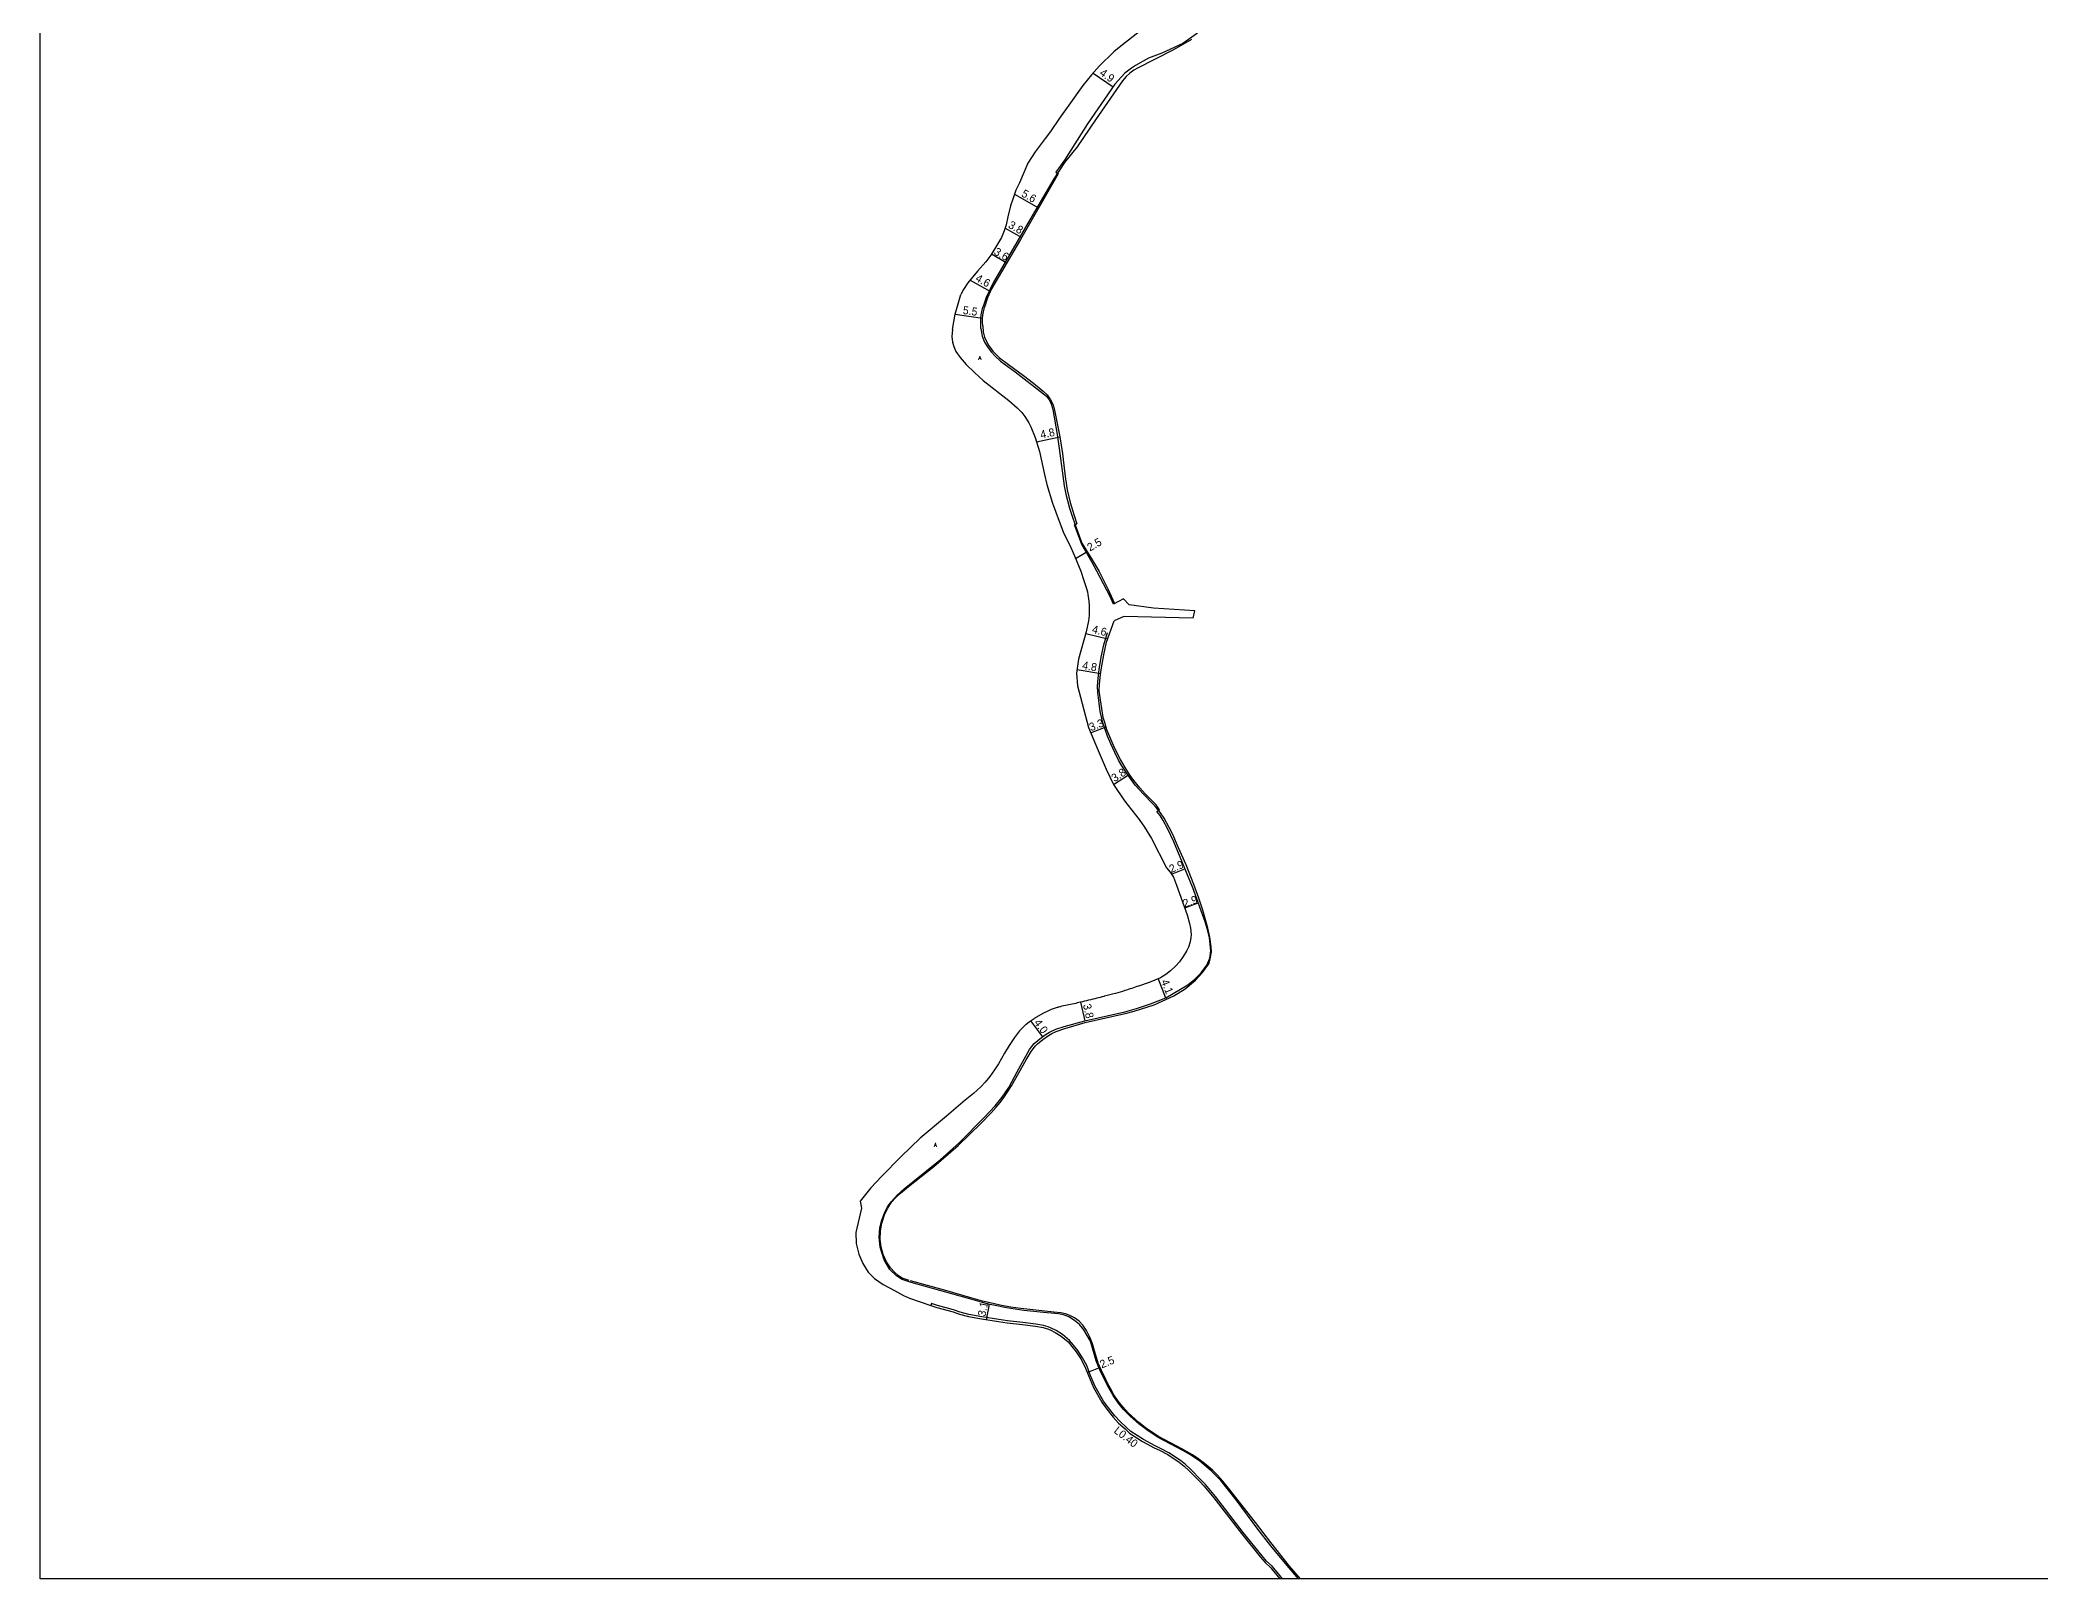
# Model space of a CAD drawing. Header units: metres. Extents: x -28800 to -24000, y -99000 to -96000.
# Drawn here: x -24800 to -24400, y -96600 to -96292.4 of the extents above; entities that cross this region are included whole.
import ezdxf

# ---------------------------------------------------------------- set-up
doc = ezdxf.new("R2010")
doc.units = ezdxf.units.M
doc.header["$LTSCALE"] = 2.5
for name, color, linetype in [('側溝・桝', 7, 'Continuous'), ('図郭', 7, 'Continuous'), ('幅員', 7, 'Continuous'), ('歩道・分離帯・安全施設', 7, 'Continuous'), ('舗装', 7, 'Continuous'), ('道路', 7, 'Continuous')]:
    doc.layers.add(name, color=color, linetype=linetype)
doc.styles.get("Standard").update_dxf_attribs({"font": ''})
doc.styles.add('YOKO_DECO', font='txt.shx', dxfattribs={"bigfont": 'extfont.shx'})
doc.styles.get('Standard').set_extended_font_data('@MS PGothic')

msp = doc.modelspace()

# ---------------------------------------------------------------- linework, layer by layer
at = {"layer": '側溝・桝'}
msp.add_lwpolyline([(-24551.62, -96600), (-24552.43, -96599), (-24553.36, -96597.87), (-24553.68, -96597.47), (-24554.82, -96596.45), (-24555.71, -96595.4), (-24559.48, -96590.69), (-24565.05, -96583.52), (-24567.04, -96581.14), (-24567.86, -96580.25), (-24570.1, -96578), (-24571.01, -96577.12), (-24572.01, -96576.29), (-24574.35, -96574.78), (-24576.04, -96573.89), (-24577.08, -96573.42), (-24579.43, -96572.14), (-24581.95, -96570.51), (-24582.82, -96569.71), (-24584.09, -96568.55), (-24585.14, -96567.4), (-24586.43, -96565.79), (-24587.42, -96564.45), (-24589.05, -96561.54), (-24590.05, -96559.2), (-24590.77, -96557.35), (-24591.61, -96555.78), (-24592.57, -96554.34), (-24593.43, -96553.26), (-24594.19, -96552.34), (-24595.61, -96551.14), (-24596.85, -96550.36), (-24597.88, -96549.86), (-24598.49, -96549.62), (-24599.38, -96549.36), (-24600.94, -96549.08), (-24603.54, -96548.76), (-24606.58, -96548.38), (-24608.33, -96548.14), (-24611.75, -96547.63), (-24614.32, -96547.13), (-24616.08, -96546.66), (-24617.37, -96546.21), (-24620.6, -96545.36), (-24621.76, -96544.96), (-24621.89, -96545.35)], dxfattribs=at)
at = {"layer": '図郭'}
msp.add_lwpolyline([(-24800, -96000), (-24000, -96000), (-24000, -96600), (-24800, -96600)], close=True, dxfattribs=at)
at = {"layer": '幅員'}
for points in [[(-24589.49, -96298.99), (-24585.49, -96301.75)], [(-24605.23, -96323.21), (-24600.39, -96325.96)], [(-24607.09, -96329.98), (-24603.75, -96331.88)], [(-24609.8, -96335.15), (-24606.73, -96336.95)], [(-24614.05, -96340.37), (-24610.01, -96342.65)], [(-24617.03, -96347.22), (-24611.58, -96348)], [(-24600.79, -96372.69), (-24596.15, -96371.68)], [(-24592.99, -96396), (-24590.86, -96394.77)], [(-24590.97, -96411), (-24586.54, -96412.08)], [(-24592.7, -96418.18), (-24587.97, -96418.99)], [(-24589.98, -96430.84), (-24586.9, -96429.68)], [(-24585.39, -96441.19), (-24582.22, -96439.15)], [(-24573.81, -96459.14), (-24571.14, -96458.03)], [(-24571.18, -96465.82), (-24568.47, -96464.85)], [(-24576.51, -96480.03), (-24574.99, -96483.87)], [(-24592.01, -96484.72), (-24591.14, -96488.42)], [(-24602.02, -96488.46), (-24599.6, -96491.64)], [(-24610.82, -96548.18), (-24610.21, -96545.1)], [(-24590.67, -96558.73), (-24588.31, -96557.77)]]:
    msp.add_lwpolyline(points, dxfattribs=at)
at = {"layer": '歩道・分離帯・安全施設'}
for points in [[(-24569.84, -96292.29), (-24573.42, -96294.34), (-24580.64, -96298), (-24581.32, -96298.44), (-24582.15, -96299.04), (-24582.87, -96299.71), (-24583.59, -96300.53), (-24589.01, -96308.35), (-24592.67, -96313.73), (-24595.2, -96316.86), (-24597.34, -96320.13), (-24602.6, -96329.12), (-24609.45, -96340.92), (-24610.87, -96343.89), (-24611.41, -96345.44), (-24611.5, -96345.78)], [(-24611.9, -96350.06), (-24611.96, -96348.68), (-24611.95, -96347.97), (-24611.88, -96347.34), (-24611.5, -96345.78)], [(-24611.9, -96350.06), (-24611.63, -96351.56), (-24611.17, -96352.78), (-24610.47, -96353.93), (-24609.79, -96354.76), (-24609.04, -96355.6), (-24607.97, -96356.57), (-24605.09, -96358.69), (-24599.43, -96363.08), (-24598.82, -96363.59), (-24598.27, -96364.3), (-24597.92, -96364.99), (-24597.71, -96365.52), (-24597.55, -96366.27), (-24596.69, -96371.21), (-24596.26, -96374.01), (-24595.29, -96381.52), (-24594.95, -96383.15), (-24594.63, -96384.46), (-24594.2, -96385.96), (-24593.7, -96387.58), (-24593.1, -96389.29), (-24591.71, -96392.95), (-24589.65, -96396.3), (-24588.29, -96398.65), (-24586.54, -96402.08), (-24585.19, -96405.04)], [(-24583.09, -96486.96), (-24581.29, -96486.5), (-24577.3, -96485.24), (-24573.33, -96483.43), (-24571.06, -96482.01), (-24569.03, -96480.33), (-24567.6, -96478.81), (-24566.37, -96477.05), (-24566.05, -96476.04), (-24565.83, -96474.63), (-24565.86, -96473.67), (-24566.15, -96471.74), (-24566.58, -96469.9), (-24567.1, -96467.99), (-24567.56, -96466.34), (-24568.34, -96463.92), (-24569.32, -96461.2), (-24570.88, -96457.27), (-24572.38, -96453.86), (-24573.56, -96451.18), (-24574.3, -96449.79), (-24575.26, -96447.96), (-24576, -96446.84), (-24576.86, -96445.82), (-24577.53, -96445.06), (-24579.4, -96443.16), (-24581.05, -96441.31), (-24582.66, -96439.1), (-24583.73, -96437.46), (-24584.42, -96436.34), (-24585.15, -96434.8), (-24585.93, -96433.06), (-24586.58, -96431.54), (-24587.09, -96430.21), (-24587.56, -96428.87), (-24587.77, -96428), (-24588.05, -96426.64), (-24588.28, -96424.91), (-24588.51, -96422.84), (-24588.58, -96421.54), (-24588.5, -96420.03), (-24588.28, -96418.23), (-24587.9, -96415.78), (-24587.35, -96413.31), (-24586.58, -96410.81)], [(-24595.14, -96489.99), (-24591.04, -96488.76), (-24583.09, -96486.96)], [(-24600.61, -96493.04), (-24599.54, -96492.14), (-24598.43, -96491.34)], [(-24598.43, -96491.34), (-24597.75, -96490.95), (-24596.88, -96490.55), (-24595.14, -96489.99)], [(-24626.26, -96540.32), (-24627.68, -96539.9), (-24628.45, -96539.31), (-24629.18, -96538.66), (-24629.98, -96537.78), (-24630.79, -96536.59), (-24631.43, -96535.16), (-24631.86, -96533.7), (-24632.07, -96532.15), (-24632, -96530.41), (-24631.74, -96528.9), (-24631.18, -96527.19), (-24630.55, -96525.86), (-24629.77, -96524.71), (-24628.96, -96523.83), (-24627.97, -96522.91), (-24626.41, -96521.56), (-24621.34, -96517.57), (-24616.49, -96513.38), (-24611.93, -96508.93), (-24609.88, -96506.85), (-24608.83, -96505.69), (-24608.08, -96504.74), (-24607.3, -96503.77), (-24606.64, -96502.78), (-24605.8, -96501.45), (-24602.85, -96496.2), (-24601.86, -96494.6), (-24600.99, -96493.41), (-24600.61, -96493.04)], [(-24548.03, -96600), (-24550.21, -96597.42), (-24553.97, -96592.69), (-24557.03, -96588.73), (-24562.41, -96581.82), (-24563.55, -96580.47), (-24564.61, -96579.25), (-24565.54, -96578.35), (-24566.58, -96577.43), (-24567.47, -96576.72), (-24568.32, -96576.08), (-24569.64, -96575.2), (-24570.65, -96574.61), (-24571.74, -96573.98), (-24576.4, -96571.52), (-24578.72, -96570), (-24580.33, -96568.72), (-24582.47, -96566.77), (-24583.55, -96565.61), (-24584.47, -96564.44), (-24585.33, -96563.21), (-24586.03, -96561.96), (-24586.61, -96560.85), (-24587.23, -96559.52), (-24587.9, -96558.2), (-24588.49, -96556.88), (-24589.19, -96554.4), (-24589.6, -96553), (-24590.13, -96551.66), (-24590.82, -96550.31), (-24591.52, -96549.24), (-24592.27, -96548.48), (-24593.2, -96547.8), (-24594.13, -96547.31), (-24594.97, -96546.99), (-24595.91, -96546.81), (-24597.31, -96546.67), (-24603.9, -96545.96), (-24605.96, -96545.65), (-24607.79, -96545.31), (-24609.46, -96544.97), (-24611.57, -96544.49), (-24613.94, -96543.83), (-24619.19, -96542.25), (-24626, -96540.44)]]:
    msp.add_lwpolyline(points, dxfattribs=at)
at = {"layer": '道路'}
for points in [[(-24580.25, -96290.78), (-24583.58, -96293.33), (-24585.34, -96294.75), (-24588.2, -96297.54), (-24589.8, -96299.33), (-24591.51, -96301.45), (-24594.32, -96305.39), (-24596.19, -96308.02), (-24598.03, -96310.68), (-24599.05, -96312.08), (-24601.05, -96314.77), (-24602.52, -96317.02), (-24604.23, -96320.93), (-24604.96, -96322.39), (-24605.55, -96324.2), (-24606, -96325.54), (-24606.53, -96327.74), (-24606.89, -96329.35), (-24607.27, -96330.52), (-24607.82, -96331.87), (-24608.58, -96333.22), (-24609.95, -96335.39), (-24610.95, -96336.76), (-24612.62, -96338.6), (-24614.5, -96340.93), (-24615.37, -96342.24), (-24615.9, -96343.29)], [(-24568.6, -96291.03), (-24571.58, -96293.07), (-24575.77, -96295), (-24578.38, -96296.05), (-24580.99, -96297.46), (-24581.81, -96297.99), (-24583.12, -96299.05), (-24585.11, -96301.19), (-24590.6, -96309.14), (-24595.21, -96316.41), (-24596.91, -96318.83), (-24596.5, -96319.12), (-24603.98, -96332.28), (-24609.77, -96342.12), (-24610.6, -96343.93), (-24611.22, -96345.82)], [(-24617.62, -96350.25), (-24617.03, -96347.22), (-24616.21, -96344.21), (-24615.9, -96343.29)], [(-24611.56, -96349.57), (-24611.6, -96348.68), (-24611.58, -96348), (-24611.52, -96347.39), (-24611.22, -96345.82)], [(-24617.62, -96350.25), (-24617.72, -96351.63), (-24617.58, -96352.79), (-24617.34, -96353.65), (-24616.93, -96354.63), (-24616.05, -96355.83), (-24614.88, -96357.23), (-24613.22, -96358.87), (-24611.45, -96360.48), (-24606.36, -96364.46), (-24604.64, -96365.9), (-24603.72, -96366.81), (-24603.1, -96367.65), (-24602.3, -96368.91), (-24601.91, -96369.69), (-24601.05, -96371.82), (-24600.22, -96374.62), (-24599.19, -96379.22), (-24598.73, -96381.21), (-24597.58, -96384.99), (-24596.29, -96388.55), (-24595.31, -96391.02), (-24594.23, -96393.21), (-24593.2, -96395.49), (-24591.95, -96398.58), (-24591.33, -96400.4), (-24590.86, -96401.82), (-24590.63, -96402.71), (-24590.54, -96403.2), (-24590.36, -96404.57), (-24590.3, -96405.43), (-24590.26, -96406.57), (-24590.29, -96407.4), (-24590.41, -96408.51), (-24590.88, -96410.67), (-24592.42, -96416.13), (-24592.81, -96418.93), (-24592.63, -96421.48), (-24590.41, -96429.79), (-24588.5, -96434.38), (-24586.88, -96438.15), (-24585.39, -96441.19), (-24583.23, -96444.44), (-24580.27, -96448.2), (-24579.19, -96449.74), (-24577.84, -96451.99), (-24574.83, -96457.84), (-24574.09, -96458.75), (-24573.39, -96459.74), (-24572.79, -96461.32), (-24570.66, -96467.27), (-24570.22, -96468.99), (-24570.02, -96469.92), (-24569.93, -96470.53), (-24569.89, -96471.22), (-24569.93, -96471.81), (-24570.08, -96472.62), (-24570.44, -96473.69), (-24570.78, -96474.41), (-24571.47, -96475.61), (-24572.24, -96476.67), (-24572.99, -96477.53), (-24574, -96478.46), (-24574.93, -96479.18), (-24575.99, -96479.81), (-24578.27, -96480.77), (-24580.38, -96481.49)], [(-24611.56, -96349.57), (-24611.45, -96350.7), (-24611.18, -96351.77), (-24610.49, -96353.29), (-24609.56, -96354.58), (-24608.22, -96355.89), (-24606.42, -96357.26), (-24603.41, -96359.43), (-24601.38, -96361.01), (-24599.48, -96362.58), (-24598.69, -96363.34), (-24598, -96364.28), (-24597.5, -96365.34), (-24597.22, -96366.39), (-24596.15, -96371.68), (-24595.58, -96375.07), (-24595.17, -96378.57), (-24594.98, -96380.13), (-24594.65, -96382.32), (-24594.07, -96384.83), (-24593.27, -96387.43), (-24592.71, -96389.1)], [(-24585.43, -96405.16), (-24586.09, -96403.59), (-24587.39, -96401.06), (-24588.71, -96398.58), (-24589.69, -96396.8), (-24591.74, -96393.26), (-24593.23, -96389.27), (-24592.71, -96389.1)], [(-24583.4, -96404.12), (-24585.43, -96405.16)], [(-24569.47, -96407.93), (-24569.13, -96406.48)], [(-24576.19, -96446.24), (-24576.86, -96445.28), (-24579.1, -96443.07), (-24580.15, -96441.84), (-24581.36, -96440.41), (-24582.05, -96439.42), (-24583.07, -96437.83), (-24583.99, -96436.2), (-24584.58, -96435.09), (-24585.35, -96433.52), (-24586.17, -96431.68), (-24586.73, -96430.24), (-24587.16, -96428.82), (-24587.47, -96427.82), (-24587.77, -96426.04), (-24588.01, -96424.26), (-24588.28, -96422.42), (-24588.21, -96421.24), (-24588.04, -96419.84), (-24587.92, -96418.69), (-24587.66, -96417.17), (-24587.32, -96415.26), (-24586.78, -96412.75), (-24585.27, -96408.47)], [(-24583.16, -96486.64), (-24580.82, -96485.99), (-24577.98, -96485.05), (-24574.93, -96483.85), (-24570.54, -96481.27), (-24569.12, -96480.09), (-24567.91, -96478.83), (-24566.77, -96477.29), (-24566.15, -96475.88), (-24565.95, -96474.44), (-24566.2, -96471.83), (-24566.6, -96470.2), (-24567.11, -96468.66), (-24569.54, -96461.87), (-24573.37, -96452.67), (-24574.62, -96449.99), (-24575.49, -96448.42), (-24576.11, -96447.42), (-24576.72, -96446.59), (-24576.19, -96446.24)], [(-24602.84, -96489.09), (-24602.29, -96488.64), (-24601.26, -96487.95)], [(-24598.3, -96486.35), (-24599.54, -96486.96), (-24601.26, -96487.95)], [(-24595.27, -96489.57), (-24591.12, -96488.42), (-24583.16, -96486.64)], [(-24602.84, -96489.09), (-24604.17, -96490.45), (-24605.21, -96491.77), (-24606.26, -96493.36), (-24607.19, -96494.92), (-24608.41, -96497), (-24609.18, -96498.22), (-24610.1, -96499.55), (-24611.03, -96500.67), (-24611.9, -96501.64), (-24613.39, -96502.94), (-24615.05, -96504.31), (-24618.82, -96507.46), (-24624.04, -96511.91), (-24627.88, -96515.56), (-24631.79, -96519.56), (-24633.93, -96521.82), (-24636.04, -96524.46), (-24635.78, -96525.88), (-24636.93, -96530.72), (-24636.88, -96532.96), (-24636.34, -96535.05), (-24635.53, -96536.96), (-24634.42, -96538.69), (-24633.2, -96539.92), (-24631.47, -96541.11), (-24629.19, -96542.37), (-24627.41, -96543.34), (-24626.18, -96543.84), (-24621.89, -96545.35), (-24620.72, -96545.74), (-24617.48, -96546.59), (-24616.2, -96547.05), (-24614.41, -96547.52), (-24611.82, -96548.03), (-24608.39, -96548.54), (-24606.64, -96548.78), (-24603.59, -96549.16), (-24601, -96549.48), (-24599.47, -96549.75), (-24598.62, -96550), (-24598.04, -96550.23), (-24597.05, -96550.72), (-24595.85, -96551.46), (-24594.47, -96552.63), (-24593.75, -96553.52), (-24592.9, -96554.58), (-24591.96, -96555.99), (-24591.14, -96557.52), (-24590.42, -96559.35), (-24589.41, -96561.72), (-24587.76, -96564.67), (-24586.75, -96566.04), (-24585.45, -96567.66), (-24584.38, -96568.84), (-24583.09, -96570), (-24582.2, -96570.83), (-24579.64, -96572.49), (-24577.26, -96573.79), (-24576.22, -96574.25), (-24574.55, -96575.13), (-24572.25, -96576.62), (-24571.28, -96577.42), (-24570.38, -96578.29), (-24568.15, -96580.53), (-24567.35, -96581.41), (-24565.37, -96583.78), (-24559.79, -96590.94), (-24556.03, -96595.66), (-24555.11, -96596.73), (-24553.97, -96597.75), (-24553.67, -96598.12), (-24552.74, -96599.25), (-24552.14, -96600)], [(-24601.25, -96493), (-24599.81, -96491.79), (-24598.87, -96491.11)], [(-24598.87, -96491.11), (-24598.17, -96490.69), (-24596.91, -96490.11), (-24595.27, -96489.57)], [(-24548.41, -96600), (-24551.01, -96596.88), (-24553.97, -96593.38), (-24556.55, -96590.03), (-24558.62, -96587.24), (-24560.9, -96584.16), (-24563.92, -96580.32), (-24565.83, -96578.42), (-24568.16, -96576.43), (-24570.04, -96575.18), (-24571.58, -96574.29), (-24576.5, -96571.72), (-24578.75, -96570.17), (-24580.35, -96568.96), (-24582.1, -96567.44), (-24583.4, -96566.11), (-24584.45, -96564.77), (-24585.46, -96563.31), (-24586.26, -96561.91), (-24586.85, -96560.81), (-24587.25, -96560.01), (-24588.18, -96558.09), (-24588.86, -96556.42), (-24589.98, -96552.47), (-24591.34, -96550.2), (-24592.18, -96549.14), (-24593.21, -96548.31), (-24594.33, -96547.57), (-24595.37, -96547.18), (-24596.41, -96547.03), (-24599.43, -96546.72), (-24601.99, -96546.5), (-24603.32, -96546.35), (-24606.78, -96545.8), (-24609.38, -96545.26), (-24610.42, -96545.05), (-24611.61, -96544.74), (-24614.39, -96543.96), (-24625.87, -96540.72), (-24627.66, -96540.12), (-24628.81, -96539.38), (-24630.09, -96538.16), (-24631.22, -96536.21), (-24632.06, -96533.71), (-24632.23, -96531.68), (-24632.09, -96529.8), (-24631.78, -96528.45), (-24631.15, -96526.68), (-24630.6, -96525.6), (-24629.85, -96524.64), (-24628.65, -96523.27), (-24627.17, -96521.97), (-24625.5, -96520.63), (-24620.04, -96516.2), (-24616.19, -96512.73), (-24611.34, -96507.81), (-24609.05, -96505.4), (-24607.69, -96503.71), (-24606.35, -96501.75), (-24604.67, -96498.62), (-24602.18, -96494.2), (-24601.25, -96493)]]:
    msp.add_lwpolyline(points, dxfattribs=at)
at = {"layer": '道路', "flags": 128}
for points in [[(-24569.47, -96407.93), (-24583.33, -96407.65), (-24585.27, -96408.47)], [(-24569.13, -96406.48), (-24577.39, -96405.98), (-24582.25, -96405.32), (-24583.4, -96404.12)]]:
    msp.add_lwpolyline(points, dxfattribs=at)
at = {"layer": '道路'}
msp.add_lwpolyline([(-24580.38, -96481.49, -0.006885), (-24583.14, -96482.4, -0.010172), (-24585.03, -96482.95, -0.000096), (-24587.25, -96483.54, -0.002148), (-24587.35, -96483.57, -0.002679), (-24588.74, -96483.92, -0.001142), (-24592.01, -96484.72, -0.007658), (-24593.29, -96485.01, 0.003519), (-24596.07, -96485.61, 0.024545), (-24596.69, -96485.79, 0.009257), (-24598.3, -96486.35)], format="xyb", dxfattribs=at)

# ---------------------------------------------------------------- texts
at = {"layer": '側溝・桝'}
msp.add_text('L0.40', height=1.6, rotation=322.1946, dxfattribs=at).set_placement((-24585.47, -96570.63))
at = {"layer": '幅員'}
for s, rotation, p in [('4.9', 325, (-24588.33, -96299.3)), ('5.6', 330, (-24603.96, -96323.54)), ('3.8', 330, (-24606.59, -96329.81)), ('3.6', 330, (-24609.46, -96335.15)), ('4.6', 331, (-24613.16, -96340.47)), ('5.5', 352, (-24615.6, -96347.13)), ('4.8', 12, (-24599.88, -96372.09)), ('2.5', 30, (-24590.1, -96394.65)), ('4.6', 346, (-24589.81, -96410.86)), ('4.8', 350, (-24591.74, -96418.1)), ('3.3', 21, (-24589.91, -96430.56)), ('3.8', 33, (-24585.18, -96440.77)), ('2.9', 23, (-24573.87, -96458.91)), ('2.9', 20, (-24571.18, -96465.82)), ('4.1', 292, (-24575.95, -96480.54)), ('3.8', 283, (-24591.52, -96485.25)), ('4.0', 307, (-24601.39, -96488.85)), ('3.1', 79, (-24611.02, -96547.61)), ('2.5', 22, (-24587.75, -96557.93))]:
    msp.add_text(s, height=1.6, rotation=rotation, dxfattribs=at).set_placement(p)
at = {"layer": '舗装', "style": 'YOKO_DECO'}
for p in [(-24612.4, -96356.32, 565.21), (-24621.31, -96513.59, 556.54)]:
    msp.add_text('A', height=0.75, dxfattribs=at).set_placement(p)

doc.saveas('drawing.dxf')
